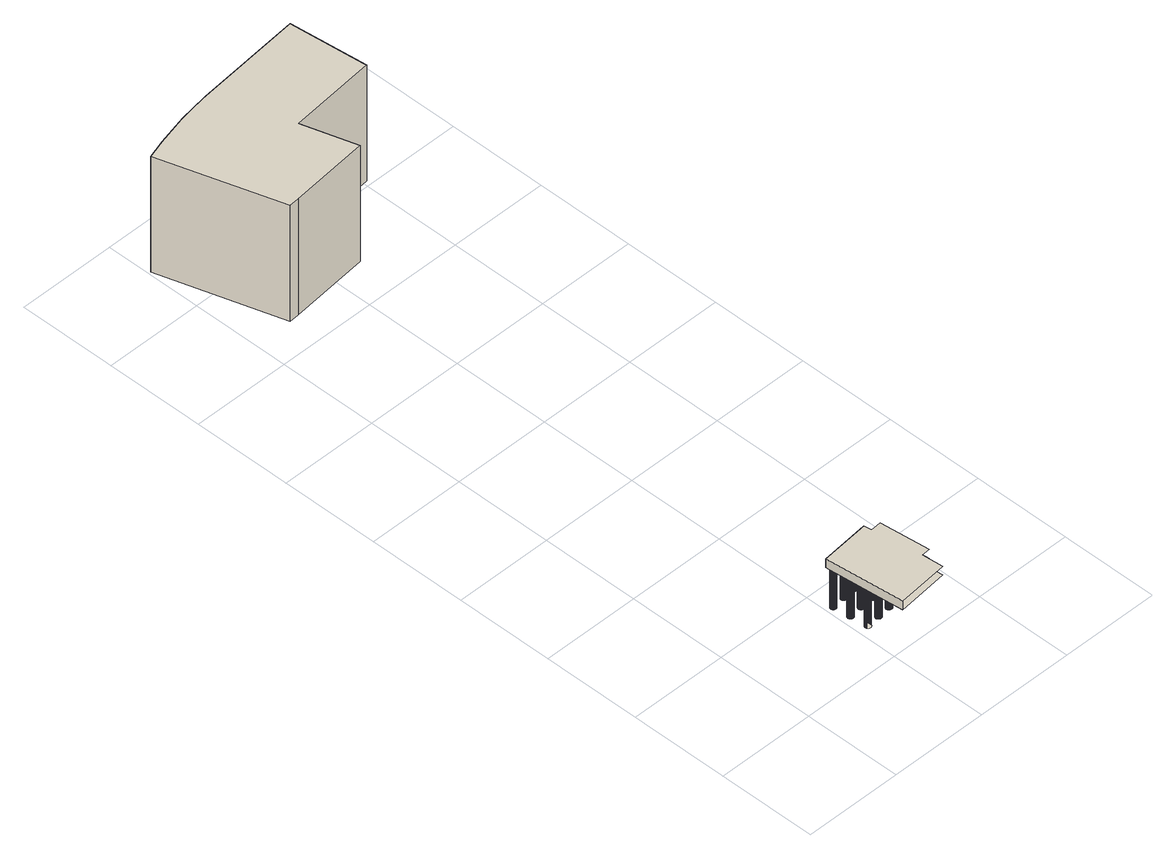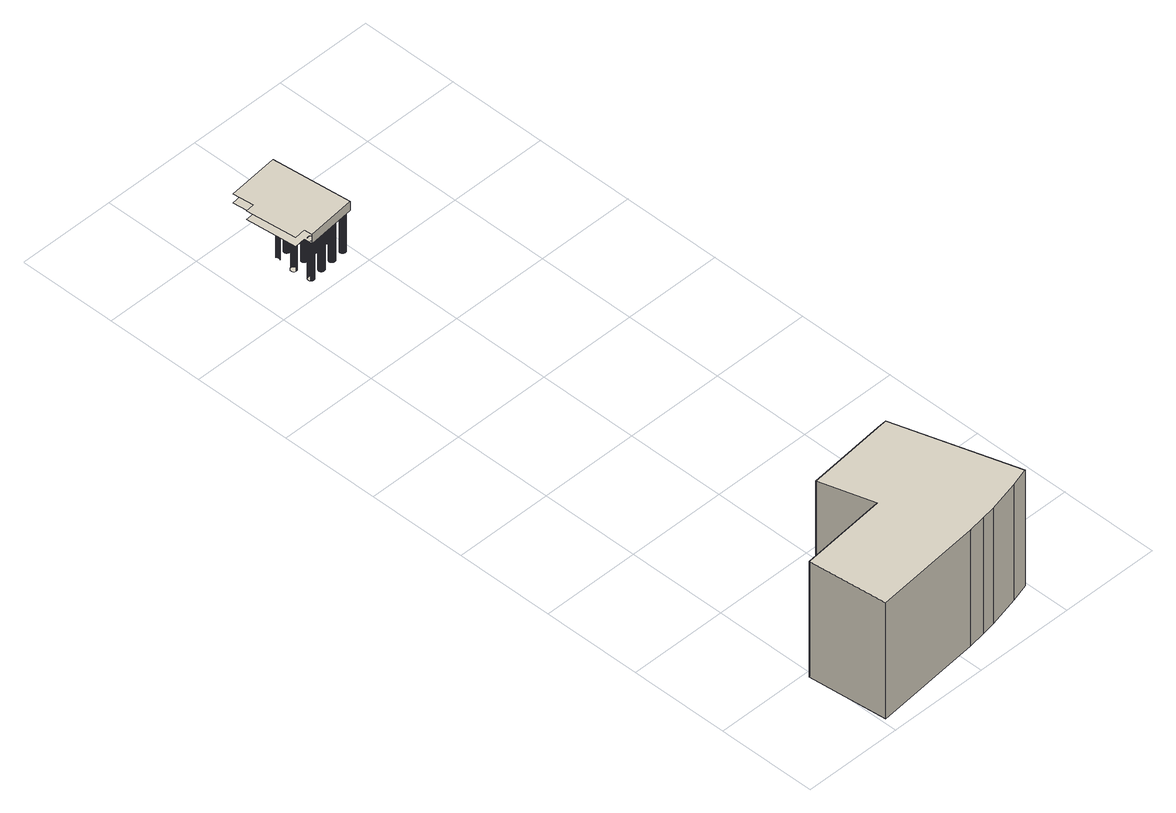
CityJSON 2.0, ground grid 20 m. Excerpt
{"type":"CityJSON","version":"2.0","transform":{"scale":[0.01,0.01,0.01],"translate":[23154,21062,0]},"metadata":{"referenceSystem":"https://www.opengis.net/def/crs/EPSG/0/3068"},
"CityObjects":{
"building1":{"type":"Building","attributes":{"name":"Brandenburger Tor","yearOfConstruction":"1791+01:00","measuredHeight":10,"storeysAboveGround":2},"address":[{"country":"Germany","locality":"Berlin","thoroughfareNumber":"8","thoroughfareName":"Pariser Platz","postcode":"10117"}],"geometry":[{"type":"MultiSurface","lod":"2","boundaries":[[[0,1,2,3]],[[4,5,6,7]],[[8,9,5,4]],[[7,6,10,11]],[[11,10,12,13]],[[13,12,14,15]],[[15,14,16,17]],[[17,16,18,19]],[[19,18,20,21]],[[21,20,22,23]],[[23,22,24,25]],[[25,24,26,27]],[[27,26,28,29]],[[29,28,30,31]],[[31,30,32,33]],[[34,35,36,37,38,39,40,41,42,43,44,45,46,47,48,49,50,51,52,53,8,4,7,11,13,15,17,19,21,23,25,27,29,31,33,54,55,56,57,58,59,60,61,62,63,64,65,66,67,68]],[[69,70,71,72,73,74,75,76,77,78,79,80,81,82,32,30,28,26,24,22,20,18,16,14,12,10,6,5,9,83,84,85,86,87,88,89,90,91,92,93,94,95,96,97,98,99,100,101,102,103]],[[33,32,82,54]],[[104,105,106,107]],[[108,109,105,104]],[[107,106,110,111]],[[112,113,109,108]],[[111,110,114,115]],[[115,114,116,117]],[[118,119,113,112]],[[117,116,120,121]],[[54,82,81,55]],[[122,123,119,118]],[[121,120,124,125]],[[126,127,123,122]],[[55,81,80,56]],[[125,124,128,129]],[[130,131,127,126]],[[129,128,132,133]],[[56,80,79,57]],[[134,135,131,130]],[[133,132,136,137]],[[57,79,78,58]],[[138,139,135,134]],[[137,136,140,141]],[[58,78,77,59]],[[142,143,139,138]],[[141,140,144,145]],[[59,77,76,60]],[[36,100,99,37]],[[146,147,143,142]],[[60,76,75,61]],[[35,101,100,36]],[[145,144,148,149]],[[61,75,74,62]],[[150,151,147,146]],[[34,102,101,35]],[[62,74,73,63]],[[68,103,102,34]],[[67,69,103,68]],[[63,73,72,64]],[[66,70,69,67]],[[149,148,152,153]],[[64,72,71,65]],[[65,71,70,66]],[[154,155,151,150]],[[156,157,158,159,160,161,162,163,164,154,150,146,142,138,134,130,126,122,118,112,108,104,107,111,115,117,121,125,129,133,137,141,145,149,153,165,166,167,168,169,170,171,172,173,174,175,176,177,178,179]],[[180,181,182,183,184,185,186,187,188,189,190,191,192,193,152,148,144,140,136,132,128,124,120,116,114,110,106,105,109,113,119,123,127,131,135,139,143,147,151,155,194,195,196,197,198,199,200,201,202,203]],[[153,152,193,165]],[[204,205,206,207]],[[208,209,205,204]],[[164,194,155,154]],[[207,206,210,211]],[[212,213,209,208]],[[211,210,214,215]],[[215,214,216,217]],[[218,219,213,212]],[[217,216,220,221]],[[165,193,192,166]],[[222,223,219,218]],[[163,195,194,164]],[[221,220,224,225]],[[226,227,223,222]],[[166,192,191,167]],[[225,224,228,229]],[[230,231,227,226]],[[162,196,195,163]],[[229,228,232,233]],[[167,191,190,168]],[[234,235,231,230]],[[161,197,196,162]],[[233,232,236,237]],[[168,190,189,169]],[[238,239,235,234]],[[160,198,197,161]],[[237,236,240,241]],[[169,189,188,170]],[[242,243,239,238]],[[159,199,198,160]],[[241,240,244,245]],[[170,188,187,171]],[[158,200,199,159]],[[246,247,243,242]],[[171,187,186,172]],[[157,201,200,158]],[[245,244,248,249]],[[172,186,185,173]],[[250,251,247,246]],[[156,202,201,157]],[[173,185,184,174]],[[179,203,202,156]],[[178,180,203,179]],[[174,184,183,175]],[[177,181,180,178]],[[249,248,252,253]],[[175,183,182,176]],[[176,182,181,177]],[[254,255,251,250]],[[256,257,258,259,260,261,262,263,264,254,250,246,242,238,234,230,226,222,218,212,208,204,207,211,215,217,221,225,229,233,237,241,245,249,253,265,266,267,268,269,270,271,272,273,274,275,276,277,278,279]],[[280,281,282,283,284,285,286,287,288,289,290,291,292,293,252,248,244,240,236,232,228,224,220,216,214,210,206,205,209,213,219,223,227,231,235,239,243,247,251,255,294,295,296,297,298,299,300,301,302,303]],[[253,252,293,265]],[[264,294,255,254]],[[265,293,292,266]],[[263,295,294,264]],[[266,292,291,267]],[[262,296,295,263]],[[267,291,290,268]],[[261,297,296,262]],[[268,290,289,269]],[[260,298,297,261]],[[269,289,288,270]],[[259,299,298,260]],[[270,288,287,271]],[[258,300,299,259]],[[271,287,286,272]],[[257,301,300,258]],[[272,286,285,273]],[[256,302,301,257]],[[273,285,284,274]],[[279,303,302,256]],[[278,280,303,279]],[[274,284,283,275]],[[277,281,280,278]],[[275,283,282,276]],[[276,282,281,277]],[[304,305,306,307]],[[308,309,305,304]],[[307,306,310,311]],[[312,313,309,308]],[[311,310,314,315]],[[315,314,316,317]],[[318,319,313,312]],[[317,316,320,321]],[[322,323,319,318]],[[321,320,324,325]],[[326,327,323,322]],[[325,324,328,329]],[[330,331,327,326]],[[329,328,332,333]],[[334,335,331,330]],[[333,332,336,337]],[[338,339,335,334]],[[337,336,340,341]],[[342,343,339,338]],[[341,340,344,345]],[[345,344,346,347]],[[348,349,350,351]],[[347,346,352,353]],[[354,355,349,348]],[[356,357,358,359,360,361,362,363,364,365,366,367,368,369,352,346,344,340,336,332,328,324,320,316,314,310,306,305,309,313,319,323,327,331,335,339,343,350,349,355,370,371,372,373,374,375,376,377,378,379]],[[380,381,382,383,384,385,386,387,388,354,348,351,342,338,334,330,326,322,318,312,308,304,307,311,315,317,321,325,329,333,337,341,345,347,353,389,390,391,392,393,394,395,396,397,398,399,400,401,402,403]],[[353,352,369,389]],[[404,405,406,407]],[[408,409,405,404]],[[388,370,355,354]],[[407,406,410,411]],[[412,413,409,408]],[[411,410,414,415]],[[415,414,416,417]],[[418,419,413,412]],[[417,416,420,421]],[[389,369,368,390]],[[422,423,419,418]],[[387,371,370,388]],[[421,420,424,425]],[[426,427,423,422]],[[390,368,367,391]],[[425,424,428,429]],[[430,431,427,426]],[[386,372,371,387]],[[429,428,432,433]],[[391,367,366,392]],[[434,435,431,430]],[[385,373,372,386]],[[433,432,436,437]],[[392,366,365,393]],[[438,439,435,434]],[[384,374,373,385]],[[437,436,440,441]],[[393,365,364,394]],[[442,443,439,438]],[[383,375,374,384]],[[441,440,444,445]],[[394,364,363,395]],[[382,376,375,383]],[[446,447,443,442]],[[395,363,362,396]],[[381,377,376,382]],[[445,444,448,449]],[[396,362,361,397]],[[450,451,447,446]],[[380,378,377,381]],[[397,361,360,398]],[[403,379,378,380]],[[402,356,379,403]],[[398,360,359,399]],[[401,357,356,402]],[[449,448,452,453]],[[399,359,358,400]],[[400,358,357,401]],[[454,455,451,450]],[[456,457,458,459,460,461,462,463,464,465,466,467,468,469,452,448,444,440,436,432,428,424,420,416,414,410,406,405,409,413,419,423,427,431,435,439,443,447,451,455,470,471,472,473,474,475,476,477,478,479]],[[480,481,482,483,484,485,486,487,488,454,450,446,442,438,434,430,426,422,418,412,408,404,407,411,415,417,421,425,429,433,437,441,445,449,453,489,490,491,492,493,494,495,496,497,498,499,500,501,502,503]],[[453,452,469,489]],[[504,505,506,507]],[[508,509,505,504]],[[488,470,455,454]],[[507,506,510,511]],[[512,513,509,508]],[[511,510,514,515]],[[515,514,516,517]],[[518,519,513,512]],[[517,516,520,521]],[[489,469,468,490]],[[522,523,519,518]],[[487,471,470,488]],[[521,520,524,525]],[[526,527,523,522]],[[490,468,467,491]],[[525,524,528,529]],[[530,531,527,526]],[[486,472,471,487]],[[529,528,532,533]],[[491,467,466,492]],[[534,535,531,530]],[[485,473,472,486]],[[533,532,536,537]],[[492,466,465,493]],[[538,539,535,534]],[[484,474,473,485]],[[537,536,540,541]],[[493,465,464,494]],[[542,543,539,538]],[[483,475,474,484]],[[541,540,544,545]],[[494,464,463,495]],[[482,476,475,483]],[[546,547,543,542]],[[495,463,462,496]],[[481,477,476,482]],[[545,544,548,549]],[[496,462,461,497]],[[550,551,547,546]],[[480,478,477,481]],[[497,461,460,498]],[[503,479,478,480]],[[502,456,479,503]],[[498,460,459,499]],[[501,457,456,502]],[[549,548,552,553]],[[499,459,458,500]],[[500,458,457,501]],[[554,555,551,550]],[[556,557,558,559,560,561,562,563,564,554,550,546,542,538,534,530,526,522,518,512,508,504,507,511,515,517,521,525,529,533,537,541,545,549,553,565,566,567,568,569,570,571,572,573,574,575,576,577,578,579]],[[580,581,582,583,584,585,586,587,588,589,590,591,592,593,552,548,544,540,536,532,528,524,520,516,514,510,506,505,509,513,519,523,527,531,535,539,543,547,551,555,594,595,596,597,598,599,600,601,602,603]],[[553,552,593,565]],[[564,594,555,554]],[[565,593,592,566]],[[563,595,594,564]],[[566,592,591,567]],[[562,596,595,563]],[[567,591,590,568]],[[561,597,596,562]],[[568,590,589,569]],[[560,598,597,561]],[[569,589,588,570]],[[559,599,598,560]],[[570,588,587,571]],[[558,600,599,559]],[[571,587,586,572]],[[557,601,600,558]],[[572,586,585,573]],[[556,602,601,557]],[[573,585,584,574]],[[579,603,602,556]],[[578,580,603,579]],[[574,584,583,575]],[[577,581,580,578]],[[575,583,582,576]],[[576,582,581,577]],[[604,605,606,607]],[[608,609,605,604]],[[607,606,610,611]],[[612,613,609,608]],[[611,610,614,615]],[[615,614,616,617]],[[618,619,613,612]],[[617,616,620,621]],[[622,623,619,618]],[[621,620,624,625]],[[626,627,623,622]],[[625,624,628,629]],[[630,631,627,626]],[[629,628,632,633]],[[634,635,631,630]],[[633,632,636,637]],[[638,639,635,634]],[[637,636,640,641]],[[642,643,639,638]],[[641,640,644,645]],[[646,647,643,642]],[[645,644,648,649]],[[650,651,647,646]],[[649,648,652,653]],[[654,655,651,650]],[[656,657,658,659,660,661,662,663,664,654,650,646,642,638,634,630,626,622,618,612,608,604,607,611,615,617,621,625,629,633,637,641,645,649,653,665,666,667,668,669,670,671,672,673,674,675,676,677,678,679]],[[680,681,682,683,684,685,686,687,688,689,690,691,692,693,652,648,644,640,636,632,628,624,620,616,614,610,606,605,609,613,619,623,627,631,635,639,643,647,651,655,694,695,696,697,698,699,700,701,702,703]],[[653,652,693,665]],[[704,705,706,707]],[[708,709,705,704]],[[664,694,655,654]],[[707,706,710,711]],[[712,713,709,708]],[[711,710,714,715]],[[715,714,716,717]],[[718,719,713,712]],[[717,716,720,721]],[[665,693,692,666]],[[722,723,719,718]],[[663,695,694,664]],[[721,720,724,725]],[[726,727,723,722]],[[666,692,691,667]],[[725,724,728,729]],[[730,731,727,726]],[[662,696,695,663]],[[729,728,732,733]],[[667,691,690,668]],[[734,735,731,730]],[[661,697,696,662]],[[733,732,736,737]],[[668,690,689,669]],[[738,739,735,734]],[[660,698,697,661]],[[737,736,740,741]],[[669,689,688,670]],[[742,743,739,738]],[[659,699,698,660]],[[741,740,744,745]],[[670,688,687,671]],[[658,700,699,659]],[[746,747,743,742]],[[671,687,686,672]],[[657,701,700,658]],[[745,744,748,749]],[[672,686,685,673]],[[750,751,747,746]],[[656,702,701,657]],[[673,685,684,674]],[[679,703,702,656]],[[678,680,703,679]],[[674,684,683,675]],[[677,681,680,678]],[[749,748,752,753]],[[675,683,682,676]],[[676,682,681,677]],[[754,755,751,750]],[[756,757,758,759,760,761,762,763,764,765,766,767,768,769,752,748,744,740,736,732,728,724,720,716,714,710,706,705,709,713,719,723,727,731,735,739,743,747,751,755,770,771,772,773,774,775,776,777,778,779]],[[780,781,782,783,784,785,786,787,788,754,750,746,742,738,734,730,726,722,718,712,708,704,707,711,715,717,721,725,729,733,737,741,745,749,753,789,790,791,792,793,794,795,796,797,798,799,800,801,802,803]],[[753,752,769,789]],[[804,805,806,807]],[[808,809,805,804]],[[788,770,755,754]],[[807,806,810,811]],[[812,813,809,808]],[[811,810,814,815]],[[815,814,816,817]],[[818,819,813,812]],[[817,816,820,821]],[[789,769,768,790]],[[822,823,819,818]],[[787,771,770,788]],[[821,820,824,825]],[[826,827,823,822]],[[790,768,767,791]],[[825,824,828,829]],[[830,831,827,826]],[[786,772,771,787]],[[829,828,832,833]],[[791,767,766,792]],[[834,835,831,830]],[[785,773,772,786]],[[833,832,836,837]],[[792,766,765,793]],[[838,839,835,834]],[[784,774,773,785]],[[837,836,840,841]],[[793,765,764,794]],[[3,2,842,843]],[[844,845,839,838]],[[783,775,774,784]],[[841,840,846,847]],[[794,764,763,795]],[[782,776,775,783]],[[848,849,845,844]],[[795,763,762,796]],[[781,777,776,782]],[[847,846,850,851]],[[796,762,761,797]],[[852,853,849,848]],[[780,778,777,781]],[[797,761,760,798]],[[803,779,778,780]],[[802,756,779,803]],[[798,760,759,799]],[[801,757,756,802]],[[851,850,854,855]],[[799,759,758,800]],[[800,758,757,801]],[[856,857,853,852]],[[858,859,860,861,862,863,864,865,866,856,852,848,844,838,834,830,826,822,818,812,808,804,807,811,815,817,821,825,829,833,837,841,847,851,855,867,868,869,870,871,872,873,874,875,876,877,878,879,880,881]],[[882,883,884,885,886,887,888,889,890,891,892,893,894,895,854,850,846,840,836,832,828,824,820,816,814,810,806,805,809,813,819,823,827,831,835,839,845,849,853,857,896,897,898,899,900,901,902,903,904,905]],[[855,854,895,867]],[[866,896,857,856]],[[867,895,894,868]],[[865,897,896,866]],[[868,894,893,869]],[[864,898,897,865]],[[869,893,892,870]],[[863,899,898,864]],[[870,892,891,871]],[[862,900,899,863]],[[871,891,890,872]],[[861,901,900,862]],[[872,890,889,873]],[[860,902,901,861]],[[873,889,888,874]],[[859,903,902,860]],[[874,888,887,875]],[[858,904,903,859]],[[875,887,886,876]],[[0,3,843,906,907,908,909,910]],[[911,912,913,914,842,2,1,915]],[[881,905,904,858]],[[880,882,905,881]],[[876,886,885,877]],[[879,883,882,880]],[[877,885,884,878]],[[878,884,883,879]],[[916,917,918,919]],[[920,921,917,916]],[[919,918,922,923]],[[924,925,921,920]],[[923,922,926,927]],[[927,926,928,929]],[[930,931,925,924]],[[929,928,932,933]],[[934,935,931,930]],[[933,932,936,937]],[[938,939,935,934]],[[937,936,940,941]],[[941,940,942,943]],[[943,942,944,945]],[[945,944,946,947]],[[948,949,950,951]],[[952,953,949,948]],[[951,950,954,955]],[[956,957,953,952]],[[955,954,958,959]],[[959,958,960,961]],[[962,963,957,956]],[[961,960,964,965]],[[966,967,963,962]],[[965,964,968,969]],[[970,971,967,966]],[[969,968,972,973]],[[974,975,971,970]],[[973,972,976,977]],[[978,979,975,974]],[[977,976,980,981]],[[982,983,979,978]],[[981,980,984,985]],[[986,987,983,982]],[[985,984,988,989]],[[990,991,987,986]],[[989,988,992,993]],[[993,992,994,995]],[[996,997,998,999,1000,1001,1002,1003,1004,1005,1006,1007,1008,1009,994,992,988,984,980,976,972,968,964,960,958,954,950,949,953,957,963,967,971,975,979,983,987,991,1010,1011,1012,1013,1014,1015,1016,1017,1018,1019,1020,1021]],[[1022,1023,1024,1025,1026,1027,1028,1029,1030,1031,1032,990,986,982,978,974,970,966,962,956,952,948,951,955,959,961,965,969,973,977,981,985,989,993,995,1033,1034,1035,1036,1037,1038,1039,1040,1041,1042,1043,1044,1045,1046,1047]],[[995,994,1009,1033]],[[1048,1049,1050,1051]],[[1052,1053,1049,1048]],[[1051,1050,1054,1055]],[[1056,1057,1053,1052]],[[1055,1054,1058,1059]],[[1059,1058,1060,1061]],[[1062,1063,1057,1056]],[[1061,1060,1064,1065]],[[1033,1009,1008,1034]],[[1066,1067,1063,1062]],[[1065,1064,1068,1069]],[[1070,1071,1067,1066]],[[1034,1008,1007,1035]],[[1069,1068,1072,1073]],[[1074,1075,1071,1070]],[[1073,1072,1076,1077]],[[1078,1079,1075,1074]],[[1077,1076,1080,1081]],[[1082,1083,1079,1078]],[[1081,1080,1084,1085]],[[1086,1087,1083,1082]],[[1085,1084,1088,1089]],[[1090,1091,1087,1086]],[[1089,1088,1092,1093]],[[1094,1095,1091,1090]],[[1093,1092,1096,1097]],[[1098,1099,1095,1094]],[[1100,1101,1102,1103,1104,1105,1106,1107,1108,1098,1094,1090,1086,1082,1078,1074,1070,1066,1062,1056,1052,1048,1051,1055,1059,1061,1065,1069,1073,1077,1081,1085,1089,1093,1097,1109,1110,1111,1112,1113,1114,1115,1116,1117,1118,1119,1120,1121,1122,1123]],[[1124,1125,1126,1127,1128,1129,1130,1131,1132,1133,1134,1135,1136,1137,1096,1092,1088,1084,1080,1076,1072,1068,1064,1060,1058,1054,1050,1049,1053,1057,1063,1067,1071,1075,1079,1083,1087,1091,1095,1099,1138,1139,1140,1141,1142,1143,1144,1145,1146,1147]],[[1097,1096,1137,1109]],[[1108,1138,1099,1098]],[[1109,1137,1136,1110]],[[1107,1139,1138,1108]],[[1110,1136,1135,1111]],[[1106,1140,1139,1107]],[[1111,1135,1134,1112]],[[1105,1141,1140,1106]],[[1112,1134,1133,1113]],[[1113,1133,1132,1114]],[[1114,1132,1131,1115]],[[1115,1131,1130,1116]],[[1116,1130,1129,1117]]]}]},
"building2":{"type":"Building","attributes":{"name":"Haus des Vereins Deutscher Ingenieure im Jakob-Kaiser-Haus","yearOfConstruction":"1914+01:00","measuredHeight":24.9,"storeysAboveGround":7},"address":[{"country":"Germany","locality":"Berlin","thoroughfareNumber":"103","thoroughfareName":"Dorotheenstrasse","postcode":"10117"}],"geometry":[{"type":"Solid","lod":"2","boundaries":[[[[1148,1149,1150,1151]],[[1152,1153,1149,1148]],[[1154,1155,1153,1152]],[[1156,1157,1155,1154]],[[1158,1159,1157,1156]],[[1160,1161,1159,1158]],[[1162,1163,1161,1160]],[[1164,1165,1163,1162]],[[1166,1167,1165,1164]],[[1168,1169,1167,1166]],[[1151,1150,1169,1168]],[[1168,1166,1164,1162,1160,1158,1156,1154,1152,1148,1151]],[[1149,1153,1155,1157,1159,1161,1163,1165,1167,1169,1150]]]]}]}
},
"vertices":[
[2218,6,900],[2218,6,1100],[2052,1612,1100],[2052,1612,900],[2170,797,0],[2170,797,900],[2168,805,900],[2168,805,0],[2173,790,0],[2173,790,900],[2167,813,900],[2167,813,0],[2167,817,900],[2167,817,0],[2167,820,900],[2167,820,0],[2168,828,900],[2168,828,0],[2170,836,900],[2170,836,0],[2173,843,900],[2173,843,0],[2177,850,900],[2177,850,0],[2182,856,900],[2182,856,0],[2188,862,900],[2188,862,0],[2194,867,900],[2194,867,0],[2201,870,900],[2201,870,0],[2208,873,900],[2208,873,0],[2287,813,0],[2286,805,0],[2284,797,0],[2281,790,0],[2277,783,0],[2273,777,0],[2267,771,0],[2261,767,0],[2254,763,0],[2247,760,0],[2239,758,0],[2231,757,0],[2223,757,0],[2216,758,0],[2208,760,0],[2201,763,0],[2194,767,0],[2188,771,0],[2182,777,0],[2177,783,0],[2216,876,0],[2223,877,0],[2231,877,0],[2239,876,0],[2247,873,0],[2254,870,0],[2261,867,0],[2267,862,0],[2273,856,0],[2277,850,0],[2281,843,0],[2284,836,0],[2286,828,0],[2287,820,0],[2287,817,0],[2287,820,900],[2286,828,900],[2284,836,900],[2281,843,900],[2277,850,900],[2273,856,900],[2267,862,900],[2261,867,900],[2254,870,900],[2247,873,900],[2239,876,900],[2231,877,900],[2223,877,900],[2216,876,900],[2177,783,900],[2182,777,900],[2188,771,900],[2194,767,900],[2201,763,900],[2208,760,900],[2216,758,900],[2223,757,900],[2231,757,900],[2239,758,900],[2247,760,900],[2254,763,900],[2261,767,900],[2267,771,900],[2273,777,900],[2277,783,900],[2281,790,900],[2284,797,900],[2286,805,900],[2287,813,900],[2287,817,900],[2131,1155,0],[2131,1155,900],[2129,1162,900],[2129,1162,0],[2134,1148,0],[2134,1148,900],[2128,1170,900],[2128,1170,0],[2138,1141,0],[2138,1141,900],[2128,1174,900],[2128,1174,0],[2128,1178,900],[2128,1178,0],[2142,1134,0],[2142,1134,900],[2129,1186,900],[2129,1186,0],[2148,1129,0],[2148,1129,900],[2131,1193,900],[2131,1193,0],[2154,1124,0],[2154,1124,900],[2134,1201,900],[2134,1201,0],[2161,1120,0],[2161,1120,900],[2138,1208,900],[2138,1208,0],[2168,1117,0],[2168,1117,900],[2142,1214,900],[2142,1214,0],[2176,1115,0],[2176,1115,900],[2148,1219,900],[2148,1219,0],[2184,1114,0],[2184,1114,900],[2154,1224,900],[2154,1224,0],[2192,1114,0],[2192,1114,900],[2161,1228,900],[2161,1228,0],[2199,1115,0],[2199,1115,900],[2168,1231,900],[2168,1231,0],[2207,1117,0],[2207,1117,900],[2248,1170,0],[2247,1162,0],[2245,1155,0],[2242,1148,0],[2238,1141,0],[2233,1134,0],[2227,1129,0],[2221,1124,0],[2214,1120,0],[2176,1233,0],[2184,1234,0],[2192,1234,0],[2199,1233,0],[2207,1231,0],[2214,1228,0],[2221,1224,0],[2227,1219,0],[2233,1214,0],[2238,1208,0],[2242,1201,0],[2245,1193,0],[2247,1186,0],[2248,1178,0],[2248,1174,0],[2248,1178,900],[2247,1186,900],[2245,1193,900],[2242,1201,900],[2238,1208,900],[2233,1214,900],[2227,1219,900],[2221,1224,900],[2214,1228,900],[2207,1231,900],[2199,1233,900],[2192,1234,900],[2184,1234,900],[2176,1233,900],[2214,1120,900],[2221,1124,900],[2227,1129,900],[2233,1134,900],[2238,1141,900],[2242,1148,900],[2245,1155,900],[2247,1162,900],[2248,1170,900],[2248,1174,900],[2091,1512,0],[2091,1512,900],[2089,1520,900],[2089,1520,0],[2094,1505,0],[2094,1505,900],[2088,1528,900],[2088,1528,0],[2098,1498,0],[2098,1498,900],[2088,1532,900],[2088,1532,0],[2088,1536,900],[2088,1536,0],[2103,1492,0],[2103,1492,900],[2089,1543,900],[2089,1543,0],[2108,1487,0],[2108,1487,900],[2091,1551,900],[2091,1551,0],[2115,1482,0],[2115,1482,900],[2094,1558,900],[2094,1558,0],[2121,1478,0],[2121,1478,900],[2098,1565,900],[2098,1565,0],[2129,1475,0],[2129,1475,900],[2103,1571,900],[2103,1571,0],[2136,1473,0],[2136,1473,900],[2108,1577,900],[2108,1577,0],[2144,1472,0],[2144,1472,900],[2115,1582,900],[2115,1582,0],[2152,1472,0],[2152,1472,900],[2121,1586,900],[2121,1586,0],[2160,1473,0],[2160,1473,900],[2129,1589,900],[2129,1589,0],[2167,1475,0],[2167,1475,900],[2208,1528,0],[2207,1520,0],[2205,1512,0],[2202,1505,0],[2198,1498,0],[2193,1492,0],[2188,1487,0],[2181,1482,0],[2175,1478,0],[2136,1591,0],[2144,1592,0],[2152,1592,0],[2160,1591,0],[2167,1589,0],[2175,1586,0],[2181,1582,0],[2188,1577,0],[2193,1571,0],[2198,1565,0],[2202,1558,0],[2205,1551,0],[2207,1543,0],[2208,1536,0],[2208,1532,0],[2208,1536,900],[2207,1543,900],[2205,1551,900],[2202,1558,900],[2198,1565,900],[2193,1571,900],[2188,1577,900],[2181,1582,900],[2175,1586,900],[2167,1589,900],[2160,1591,900],[2152,1592,900],[2144,1592,900],[2136,1591,900],[2175,1478,900],[2181,1482,900],[2188,1487,900],[2193,1492,900],[2198,1498,900],[2202,1505,900],[2205,1512,900],[2207,1520,900],[2208,1528,900],[2208,1532,900],[2448,828,0],[2448,828,900],[2446,836,900],[2446,836,0],[2451,821,0],[2451,821,900],[2445,843,900],[2445,843,0],[2455,814,0],[2455,814,900],[2445,847,900],[2445,847,0],[2445,851,900],[2445,851,0],[2460,808,0],[2460,808,900],[2446,859,900],[2446,859,0],[2465,802,0],[2465,802,900],[2448,867,900],[2448,867,0],[2472,797,0],[2472,797,900],[2451,874,900],[2451,874,0],[2478,793,0],[2478,793,900],[2455,881,900],[2455,881,0],[2486,790,0],[2486,790,900],[2460,887,900],[2460,887,0],[2493,788,0],[2493,788,900],[2465,893,900],[2465,893,0],[2501,787,0],[2501,787,900],[2472,897,900],[2472,897,0],[2478,901,900],[2478,901,0],[2517,788,0],[2517,788,900],[2509,787,900],[2509,787,0],[2486,904,900],[2486,904,0],[2524,790,0],[2524,790,900],[2565,851,900],[2564,859,900],[2562,867,900],[2559,874,900],[2555,881,900],[2550,887,900],[2545,893,900],[2538,897,900],[2532,901,900],[2524,904,900],[2517,906,900],[2509,907,900],[2501,907,900],[2493,906,900],[2532,793,900],[2538,797,900],[2545,802,900],[2550,808,900],[2555,814,900],[2559,821,900],[2562,828,900],[2564,836,900],[2565,843,900],[2565,847,900],[2565,843,0],[2564,836,0],[2562,828,0],[2559,821,0],[2555,814,0],[2550,808,0],[2545,802,0],[2538,797,0],[2532,793,0],[2493,906,0],[2501,907,0],[2509,907,0],[2517,906,0],[2524,904,0],[2532,901,0],[2538,897,0],[2545,893,0],[2550,887,0],[2555,881,0],[2559,874,0],[2562,867,0],[2564,859,0],[2565,851,0],[2565,847,0],[2408,1186,0],[2408,1186,900],[2406,1193,900],[2406,1193,0],[2411,1178,0],[2411,1178,900],[2405,1201,900],[2405,1201,0],[2415,1172,0],[2415,1172,900],[2405,1205,900],[2405,1205,0],[2405,1209,900],[2405,1209,0],[2420,1165,0],[2420,1165,900],[2406,1217,900],[2406,1217,0],[2426,1160,0],[2426,1160,900],[2408,1224,900],[2408,1224,0],[2432,1155,0],[2432,1155,900],[2411,1232,900],[2411,1232,0],[2439,1151,0],[2439,1151,900],[2415,1238,900],[2415,1238,0],[2446,1148,0],[2446,1148,900],[2420,1245,900],[2420,1245,0],[2454,1146,0],[2454,1146,900],[2426,1250,900],[2426,1250,0],[2461,1145,0],[2461,1145,900],[2432,1255,900],[2432,1255,0],[2469,1145,0],[2469,1145,900],[2439,1259,900],[2439,1259,0],[2477,1146,0],[2477,1146,900],[2446,1262,900],[2446,1262,0],[2485,1148,0],[2485,1148,900],[2525,1209,900],[2524,1217,900],[2522,1224,900],[2519,1232,900],[2515,1238,900],[2511,1245,900],[2505,1250,900],[2499,1255,900],[2492,1259,900],[2485,1262,900],[2477,1264,900],[2469,1265,900],[2461,1265,900],[2454,1264,900],[2492,1151,900],[2499,1155,900],[2505,1160,900],[2511,1165,900],[2515,1172,900],[2519,1178,900],[2522,1186,900],[2524,1193,900],[2525,1201,900],[2525,1205,900],[2525,1201,0],[2524,1193,0],[2522,1186,0],[2519,1178,0],[2515,1172,0],[2511,1165,0],[2505,1160,0],[2499,1155,0],[2492,1151,0],[2454,1264,0],[2461,1265,0],[2469,1265,0],[2477,1264,0],[2485,1262,0],[2492,1259,0],[2499,1255,0],[2505,1250,0],[2511,1245,0],[2515,1238,0],[2519,1232,0],[2522,1224,0],[2524,1217,0],[2525,1209,0],[2525,1205,0],[2369,1543,0],[2369,1543,900],[2367,1551,900],[2367,1551,0],[2372,1536,0],[2372,1536,900],[2366,1559,900],[2366,1559,0],[2376,1529,0],[2376,1529,900],[2366,1563,900],[2366,1563,0],[2366,1566,900],[2366,1566,0],[2380,1523,0],[2380,1523,900],[2367,1574,900],[2367,1574,0],[2386,1517,0],[2386,1517,900],[2369,1582,900],[2369,1582,0],[2392,1513,0],[2392,1513,900],[2372,1589,900],[2372,1589,0],[2399,1509,0],[2399,1509,900],[2376,1596,900],[2376,1596,0],[2406,1506,0],[2406,1506,900],[2380,1602,900],[2380,1602,0],[2414,1504,0],[2414,1504,900],[2386,1608,900],[2386,1608,0],[2422,1503,0],[2422,1503,900],[2392,1613,900],[2392,1613,0],[2430,1503,0],[2430,1503,900],[2399,1616,900],[2399,1616,0],[2437,1504,0],[2437,1504,900],[2406,1620,900],[2406,1620,0],[2445,1506,0],[2445,1506,900],[2486,1559,0],[2485,1551,0],[2483,1543,0],[2480,1536,0],[2476,1529,0],[2471,1523,0],[2465,1517,0],[2459,1513,0],[2452,1509,0],[2414,1622,0],[2422,1623,0],[2430,1623,0],[2437,1622,0],[2445,1620,0],[2452,1616,0],[2459,1613,0],[2465,1608,0],[2471,1602,0],[2476,1596,0],[2480,1589,0],[2483,1582,0],[2485,1574,0],[2486,1566,0],[2486,1563,0],[2486,1566,900],[2485,1574,900],[2483,1582,900],[2480,1589,900],[2476,1596,900],[2471,1602,900],[2465,1608,900],[2459,1613,900],[2452,1616,900],[2445,1620,900],[2437,1622,900],[2430,1623,900],[2422,1623,900],[2414,1622,900],[2452,1509,900],[2459,1513,900],[2465,1517,900],[2471,1523,900],[2476,1529,900],[2480,1536,900],[2483,1543,900],[2485,1551,900],[2486,1559,900],[2486,1563,900],[2726,859,0],[2726,859,900],[2724,867,900],[2724,867,0],[2729,852,0],[2729,852,900],[2723,874,900],[2723,874,0],[2733,845,0],[2733,845,900],[2723,878,900],[2723,878,0],[2723,882,900],[2723,882,0],[2738,839,0],[2738,839,900],[2724,890,900],[2724,890,0],[2743,833,0],[2743,833,900],[2726,898,900],[2726,898,0],[2749,828,0],[2749,828,900],[2729,905,900],[2729,905,0],[2756,824,0],[2756,824,900],[2733,912,900],[2733,912,0],[2763,821,0],[2763,821,900],[2738,918,900],[2738,918,0],[2771,819,0],[2771,819,900],[2743,923,900],[2743,923,0],[2779,818,0],[2779,818,900],[2749,928,900],[2749,928,0],[2787,818,0],[2787,818,900],[2756,932,900],[2756,932,0],[2794,819,0],[2794,819,900],[2763,935,900],[2763,935,0],[2802,821,0],[2802,821,900],[2843,874,0],[2842,867,0],[2840,859,0],[2837,852,0],[2833,845,0],[2828,839,0],[2822,833,0],[2816,828,0],[2809,824,0],[2771,937,0],[2779,938,0],[2787,938,0],[2794,937,0],[2802,935,0],[2809,932,0],[2816,928,0],[2822,923,0],[2828,918,0],[2833,912,0],[2837,905,0],[2840,898,0],[2842,890,0],[2843,882,0],[2843,878,0],[2843,882,900],[2842,890,900],[2840,898,900],[2837,905,900],[2833,912,900],[2828,918,900],[2822,923,900],[2816,928,900],[2809,932,900],[2802,935,900],[2794,937,900],[2787,938,900],[2779,938,900],[2771,937,900],[2809,824,900],[2816,828,900],[2822,833,900],[2828,839,900],[2833,845,900],[2837,852,900],[2840,859,900],[2842,867,900],[2843,874,900],[2843,878,900],[2686,1217,0],[2686,1217,900],[2684,1224,900],[2684,1224,0],[2689,1209,0],[2689,1209,900],[2683,1232,900],[2683,1232,0],[2693,1202,0],[2693,1202,900],[2683,1236,900],[2683,1236,0],[2683,1240,900],[2683,1240,0],[2698,1196,0],[2698,1196,900],[2684,1248,900],[2684,1248,0],[2703,1191,0],[2703,1191,900],[2686,1255,900],[2686,1255,0],[2710,1186,0],[2710,1186,900],[2689,1262,900],[2689,1262,0],[2716,1182,0],[2716,1182,900],[2693,1269,900],[2693,1269,0],[2724,1179,0],[2724,1179,900],[2698,1275,900],[2698,1275,0],[2731,1177,0],[2731,1177,900],[2703,1281,900],[2703,1281,0],[2739,1176,0],[2739,1176,900],[2710,1286,900],[2710,1286,0],[2747,1176,0],[2747,1176,900],[2716,1290,900],[2716,1290,0],[2755,1177,0],[2755,1177,900],[2724,1293,900],[2724,1293,0],[2762,1179,0],[2762,1179,900],[2803,1240,900],[2802,1248,900],[2800,1255,900],[2797,1262,900],[2793,1269,900],[2788,1275,900],[2783,1281,900],[2776,1286,900],[2770,1290,900],[2762,1293,900],[2755,1295,900],[2747,1296,900],[2739,1296,900],[2731,1295,900],[2770,1182,900],[2776,1186,900],[2783,1191,900],[2788,1196,900],[2793,1202,900],[2797,1209,900],[2800,1217,900],[2802,1224,900],[2803,1232,900],[2803,1236,900],[2803,1232,0],[2802,1224,0],[2800,1217,0],[2797,1209,0],[2793,1202,0],[2788,1196,0],[2783,1191,0],[2776,1186,0],[2770,1182,0],[2731,1295,0],[2739,1296,0],[2747,1296,0],[2755,1295,0],[2762,1293,0],[2770,1290,0],[2776,1286,0],[2783,1281,0],[2788,1275,0],[2793,1269,0],[2797,1262,0],[2800,1255,0],[2802,1248,0],[2803,1240,0],[2803,1236,0],[2646,1574,0],[2646,1574,900],[2644,1582,900],[2644,1582,0],[2649,1567,0],[2649,1567,900],[2643,1589,900],[2643,1589,0],[2653,1560,0],[2653,1560,900],[2643,1593,900],[2643,1593,0],[2643,1597,900],[2643,1597,0],[2658,1554,0],[2658,1554,900],[2644,1605,900],[2644,1605,0],[2664,1548,0],[2664,1548,900],[2646,1613,900],[2646,1613,0],[2670,1543,0],[2670,1543,900],[2649,1620,900],[2649,1620,0],[2677,1539,0],[2677,1539,900],[2653,1627,900],[2653,1627,0],[2684,1536,0],[2684,1536,900],[2658,1633,900],[2658,1633,0],[2692,1534,0],[2692,1534,900],[2664,1639,900],[2664,1639,0],[3052,1716,1100],[3052,1716,900],[2699,1533,0],[2699,1533,900],[2670,1643,900],[2670,1643,0],[2707,1533,0],[2707,1533,900],[2677,1647,900],[2677,1647,0],[2715,1534,0],[2715,1534,900],[2684,1650,900],[2684,1650,0],[2723,1536,0],[2723,1536,900],[2763,1589,0],[2762,1582,0],[2760,1574,0],[2757,1567,0],[2753,1560,0],[2748,1554,0],[2743,1548,0],[2737,1543,0],[2730,1539,0],[2692,1652,0],[2699,1653,0],[2707,1653,0],[2715,1652,0],[2723,1650,0],[2730,1647,0],[2737,1643,0],[2743,1639,0],[2748,1633,0],[2753,1627,0],[2757,1620,0],[2760,1613,0],[2762,1605,0],[2763,1597,0],[2763,1593,0],[2763,1597,900],[2762,1605,900],[2760,1613,900],[2757,1620,900],[2753,1627,900],[2748,1633,900],[2743,1639,900],[2737,1643,900],[2730,1647,900],[2723,1650,900],[2715,1652,900],[2707,1653,900],[2699,1653,900],[2692,1652,900],[2730,1539,900],[2737,1543,900],[2743,1548,900],[2748,1554,900],[2753,1560,900],[2757,1567,900],[2760,1574,900],[2762,1582,900],[2763,1589,900],[2763,1593,900],[3069,1553,900],[3290,1576,900],[3395,561,900],[3218,543,900],[3262,122,900],[3218,543,1100],[3395,561,1100],[3290,1576,1100],[3069,1553,1100],[3262,122,1100],[3003,890,0],[3003,890,900],[3001,897,900],[3001,897,0],[3006,883,0],[3006,883,900],[3000,905,900],[3000,905,0],[3010,876,0],[3010,876,900],[3000,909,900],[3000,909,0],[3000,913,900],[3000,913,0],[3015,869,0],[3015,869,900],[3001,921,900],[3001,921,0],[3021,864,0],[3021,864,900],[3003,928,900],[3003,928,0],[3027,859,0],[3027,859,900],[3006,936,900],[3006,936,0],[3010,943,900],[3010,943,0],[3015,949,900],[3015,949,0],[3021,954,900],[3021,954,0],[2964,1247,0],[2964,1247,900],[2962,1255,900],[2962,1255,0],[2967,1240,0],[2967,1240,900],[2961,1263,900],[2961,1263,0],[2971,1233,0],[2971,1233,900],[2961,1267,900],[2961,1267,0],[2961,1271,900],[2961,1271,0],[2975,1227,0],[2975,1227,900],[2962,1278,900],[2962,1278,0],[2981,1221,0],[2981,1221,900],[2964,1286,900],[2964,1286,0],[2987,1217,0],[2987,1217,900],[2967,1293,900],[2967,1293,0],[2994,1213,0],[2994,1213,900],[2971,1300,900],[2971,1300,0],[3001,1210,0],[3001,1210,900],[2975,1306,900],[2975,1306,0],[3009,1208,0],[3009,1208,900],[2981,1312,900],[2981,1312,0],[3017,1207,0],[3017,1207,900],[2987,1317,900],[2987,1317,0],[3025,1207,0],[3025,1207,900],[2994,1321,900],[2994,1321,0],[3001,1324,900],[3001,1324,0],[3081,1271,900],[3080,1278,900],[3078,1286,900],[3075,1293,900],[3071,1300,900],[3066,1306,900],[3060,1312,900],[3054,1317,900],[3047,1321,900],[3040,1324,900],[3032,1326,900],[3025,1327,900],[3017,1327,900],[3009,1326,900],[3032,1208,900],[3040,1210,900],[3047,1213,900],[3054,1217,900],[3060,1221,900],[3066,1227,900],[3071,1233,900],[3075,1240,900],[3078,1247,900],[3080,1255,900],[3081,1263,900],[3081,1267,900],[3081,1263,0],[3080,1255,0],[3078,1247,0],[3075,1240,0],[3071,1233,0],[3066,1227,0],[3060,1221,0],[3054,1217,0],[3047,1213,0],[3040,1210,0],[3032,1208,0],[3009,1326,0],[3017,1327,0],[3025,1327,0],[3032,1326,0],[3040,1324,0],[3047,1321,0],[3054,1317,0],[3060,1312,0],[3066,1306,0],[3071,1300,0],[3075,1293,0],[3078,1286,0],[3080,1278,0],[3081,1271,0],[3081,1267,0],[2924,1605,0],[2924,1605,900],[2922,1613,900],[2922,1613,0],[2927,1598,0],[2927,1598,900],[2921,1620,900],[2921,1620,0],[2931,1591,0],[2931,1591,900],[2921,1624,900],[2921,1624,0],[2921,1628,900],[2921,1628,0],[2936,1585,0],[2936,1585,900],[2922,1636,900],[2922,1636,0],[2941,1579,0],[2941,1579,900],[2924,1644,900],[2924,1644,0],[2948,1574,0],[2948,1574,900],[2927,1651,900],[2927,1651,0],[2954,1570,0],[2954,1570,900],[2931,1658,900],[2931,1658,0],[2962,1567,0],[2962,1567,900],[2936,1664,900],[2936,1664,0],[2969,1565,0],[2969,1565,900],[2941,1669,900],[2941,1669,0],[2977,1564,0],[2977,1564,900],[2948,1674,900],[2948,1674,0],[2985,1564,0],[2985,1564,900],[2954,1678,900],[2954,1678,0],[2993,1565,0],[2993,1565,900],[2962,1681,900],[2962,1681,0],[3000,1567,0],[3000,1567,900],[3041,1620,0],[3040,1613,0],[3038,1605,0],[3035,1598,0],[3031,1591,0],[3026,1585,0],[3021,1579,0],[3014,1574,0],[3008,1570,0],[2969,1683,0],[2977,1684,0],[2985,1684,0],[2993,1683,0],[3000,1681,0],[3008,1678,0],[3014,1674,0],[3021,1669,0],[3026,1664,0],[3031,1658,0],[3035,1651,0],[3038,1644,0],[3040,1636,0],[3041,1628,0],[3041,1624,0],[3041,1628,900],[3040,1636,900],[3038,1644,900],[3035,1651,900],[3031,1658,900],[3026,1664,900],[3021,1669,900],[3014,1674,900],[3008,1678,900],[3000,1681,900],[2993,1683,900],[2985,1684,900],[2977,1684,900],[2969,1683,900],[3008,1570,900],[3014,1574,900],[3021,1579,900],[3026,1585,900],[3031,1591,900],[3035,1598,900],[3038,1605,900],[3040,1613,900],[3041,1620,900],[3041,1624,900],
[1355,15417,0],[1355,15417,2600],[1698,15466,2600],[1698,15466,0],[1072,15369,0],[1072,15369,2600],[436,15214,0],[436,15214,2600],[58,15101,0],[58,15101,2600],[814,12649,0],[814,12649,2600],[1015,12669,0],[1015,12669,2600],[2638,12840,0],[2638,12840,2600],[2309,13924,0],[2309,13924,2600],[4080,14104,0],[4080,14104,2600],[3915,15693,0],[3915,15693,2600]
]}
